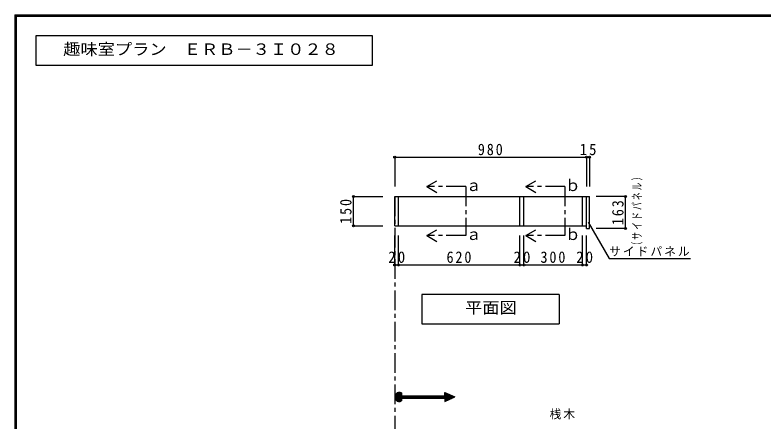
# Model space of a CAD drawing. Units: millimetres at full size, sheet at 1:20. Extents: x -3922 to 3878, y -2932 to 2722.
# Drawn here: x -3922 to -100, y 649 to 2722 of the extents above; entities that cross this region are included whole.
import ezdxf
from ezdxf.enums import TextEntityAlignment as Align

# ---------------------------------------------------------------- set-up
doc = ezdxf.new("R2010")
doc.units = ezdxf.units.MM
doc.header["$LTSCALE"] = 20
doc.header["$PDMODE"] = 32
doc.header["$PDSIZE"] = 10
doc.linetypes.add('CHAIN1', pattern=[8, 5, -1, 1, -1])
for name, color, linetype in [('0-2_本体', 2, 'Continuous'), ('0-3_固定棚', 3, 'Continuous'), ('0-A_文字', 7, 'Continuous'), ('0-B_寸法', 7, 'Continuous'), ('F-1_枠', 6, 'Continuous')]:
    doc.layers.add(name, color=color, linetype=linetype)
doc.styles.add('ＭＳ ゴシック', font='')
doc.styles.get('ＭＳ ゴシック').set_extended_font_data('MS Gothic')

msp = doc.modelspace()

# ---------------------------------------------------------------- linework, layer by layer
at = {"layer": '0-2_本体'}
for p, q in [((-1982.03, 1795.65), (-1962.03, 1795.65)), ((-1982.03, 1645.65), (-1982.03, 1795.65)), ((-1962.03, 1645.65), (-1962.03, 1795.65)), ((-1322.03, 1645.65), (-1322.03, 1795.65)), ((-1002.03, 1632.65), (-1002.03, 1795.65)), ((-1002.03, 1645.65), (-1002.03, 1795.65)), ((-1982.03, 1645.65), (-1962.03, 1645.65)), ((-1342.03, 1645.65), (-1322.03, 1645.65)), ((-1022.03, 1645.65), (-1002.03, 1645.65))]:
    msp.add_line(p, q, dxfattribs=at)
at = {"layer": '0-2_本体', "color": 3}
msp.add_line((-1982.03, 1645.65), (-1002.03, 1645.65), dxfattribs=at)
at = {"layer": '0-2_本体'}
for points in [[(-1342.03, 1645.65), (-1342.03, 1795.65), (-1322.03, 1795.65)], [(-1022.03, 1645.65), (-1022.03, 1795.65), (-1002.03, 1795.65)], [(-1002.03, 1632.65), (-987.03, 1632.65), (-987.03, 1795.65)]]:
    msp.add_lwpolyline(points, dxfattribs=at)
at = {"layer": '0-3_固定棚'}
msp.add_line((-1962.03, 1795.65), (-987.03, 1795.65), dxfattribs=at)
at = {"layer": '0-A_文字'}
for p, q in [((-3815.36, 2615.63), (-3815.36, 2465.63)), ((-2094.97, 2615.63), (-3815.36, 2615.63)), ((-2094.97, 2465.63), (-2094.97, 2615.63)), ((-3815.36, 2465.63), (-2094.97, 2465.63)), ((-1818.27, 1845.65), (-1766.31, 1875.65)), ((-1312.16, 1845.65), (-1260.2, 1875.65)), ((-1818.27, 1845.65), (-1766.31, 1815.65)), ((-1312.16, 1845.65), (-1260.2, 1815.65)), ((-993.26, 1663.49), (-886.17, 1478.02)), ((-1818.27, 1595.65), (-1766.31, 1625.65)), ((-1312.16, 1595.65), (-1260.2, 1625.65)), ((-1818.27, 1595.65), (-1766.31, 1565.65)), ((-1312.16, 1595.65), (-1260.2, 1565.65)), ((-886.17, 1478.02), (-471.04, 1478.02)), ((-1141.43, 1295.65), (-1842.43, 1295.65)), ((-1141.43, 1295.65), (-1141.43, 1145.65)), ((-1982.03, 771.25), (-1958.07, 795.2)), ((-1981.89, 774.22), (-1961.04, 795.06)), ((-1981.84, 768.61), (-1955.43, 795.02)), ((-1981.41, 766.21), (-1953.03, 794.58)), ((-1981.23, 777.71), (-1964.53, 794.4)), ((-1980.78, 764.01), (-1950.84, 793.96)), ((-1979.98, 761.98), (-1948.8, 793.16)), ((-1979.47, 782.29), (-1969.12, 792.65)), ((-1979.04, 760.09), (-1946.92, 792.22)), ((-1977.96, 758.34), (-1946.62, 789.69)), ((-1976.76, 756.72), (-1946.62, 786.86)), ((-1975.43, 755.22), (-1946.62, 784.03)), ((-1973.98, 753.84), (-1946.62, 781.21)), ((-1972.41, 752.58), (-1946.62, 778.38)), ((-1970.72, 751.44), (-1944.67, 777.49)), ((-1968.9, 750.44), (-1941.84, 777.49)), ((-1966.93, 749.57), (-1939.01, 777.49)), ((-1964.81, 748.87), (-1936.19, 777.49)), ((-1946.62, 765.7), (-1946.62, 751.15)), ((-1946.62, 765.7), (-1726.13, 765.7)), ((-1945.15, 765.7), (-1933.36, 777.49)), ((-1942.32, 765.7), (-1930.53, 777.49)), ((-1939.49, 765.7), (-1927.7, 777.49)), ((-1936.67, 765.7), (-1924.87, 777.49)), ((-1933.84, 765.7), (-1922.04, 777.49)), ((-1931.01, 765.7), (-1919.21, 777.49)), ((-1928.18, 765.7), (-1916.39, 777.49)), ((-1925.35, 765.7), (-1913.56, 777.49)), ((-1922.52, 765.7), (-1910.73, 777.49)), ((-1919.69, 765.7), (-1907.9, 777.49)), ((-1916.87, 765.7), (-1905.07, 777.49)), ((-1914.04, 765.7), (-1902.24, 777.49)), ((-1911.21, 765.7), (-1899.42, 777.49)), ((-1908.38, 765.7), (-1896.59, 777.49)), ((-1905.55, 765.7), (-1893.76, 777.49)), ((-1902.72, 765.7), (-1890.93, 777.49)), ((-1899.9, 765.7), (-1888.1, 777.49)), ((-1897.07, 765.7), (-1885.27, 777.49)), ((-1894.24, 765.7), (-1882.45, 777.49)), ((-1891.41, 765.7), (-1879.62, 777.49)), ((-1888.58, 765.7), (-1876.79, 777.49)), ((-1885.75, 765.7), (-1873.96, 777.49)), ((-1882.93, 765.7), (-1871.13, 777.49)), ((-1880.1, 765.7), (-1868.3, 777.49)), ((-1877.27, 765.7), (-1865.47, 777.49)), ((-1874.44, 765.7), (-1862.65, 777.49)), ((-1871.61, 765.7), (-1859.82, 777.49)), ((-1868.78, 765.7), (-1856.99, 777.49)), ((-1865.95, 765.7), (-1854.16, 777.49)), ((-1863.13, 765.7), (-1851.33, 777.49)), ((-1860.3, 765.7), (-1848.5, 777.49)), ((-1857.47, 765.7), (-1845.68, 777.49)), ((-1854.64, 765.7), (-1842.85, 777.49)), ((-1851.81, 765.7), (-1840.02, 777.49)), ((-1848.98, 765.7), (-1837.19, 777.49)), ((-1846.16, 765.7), (-1834.36, 777.49)), ((-1843.33, 765.7), (-1831.53, 777.49)), ((-1840.5, 765.7), (-1828.7, 777.49)), ((-1837.67, 765.7), (-1825.88, 777.49)), ((-1834.84, 765.7), (-1823.05, 777.49)), ((-1832.01, 765.7), (-1820.22, 777.49)), ((-1829.19, 765.7), (-1817.39, 777.49)), ((-1826.36, 765.7), (-1814.56, 777.49)), ((-1823.53, 765.7), (-1811.73, 777.49)), ((-1820.7, 765.7), (-1808.91, 777.49)), ((-1817.87, 765.7), (-1806.08, 777.49)), ((-1815.04, 765.7), (-1803.25, 777.49)), ((-1812.21, 765.7), (-1800.42, 777.49)), ((-1809.39, 765.7), (-1797.59, 777.49)), ((-1806.56, 765.7), (-1794.76, 777.49)), ((-1803.73, 765.7), (-1791.94, 777.49)), ((-1800.9, 765.7), (-1789.11, 777.49)), ((-1798.07, 765.7), (-1786.28, 777.49)), ((-1795.24, 765.7), (-1783.45, 777.49)), ((-1792.42, 765.7), (-1780.62, 777.49)), ((-1789.59, 765.7), (-1777.79, 777.49)), ((-1786.76, 765.7), (-1774.96, 777.49)), ((-1783.93, 765.7), (-1772.14, 777.49)), ((-1781.1, 765.7), (-1769.31, 777.49)), ((-1778.27, 765.7), (-1766.48, 777.49)), ((-1775.44, 765.7), (-1763.65, 777.49)), ((-1772.62, 765.7), (-1760.82, 777.49)), ((-1769.79, 765.7), (-1757.99, 777.49)), ((-1766.96, 765.7), (-1755.17, 777.49)), ((-1764.13, 765.7), (-1752.34, 777.49)), ((-1761.3, 765.7), (-1749.51, 777.49)), ((-1758.47, 765.7), (-1746.68, 777.49)), ((-1755.65, 765.7), (-1743.85, 777.49)), ((-1752.82, 765.7), (-1741.02, 777.49)), ((-1749.99, 765.7), (-1738.2, 777.49)), ((-1747.16, 765.7), (-1735.37, 777.49)), ((-1744.33, 765.7), (-1732.54, 777.49)), ((-1741.5, 765.7), (-1729.71, 777.49)), ((-1738.68, 765.7), (-1726.88, 777.49)), ((-1735.85, 765.7), (-1712.62, 788.93)), ((-1733.02, 765.7), (-1710.69, 788.03)), ((-1730.19, 765.7), (-1708.75, 787.13)), ((-1727.36, 765.7), (-1706.82, 786.24)), ((-1726.13, 795.21), (-1675.31, 771.6)), ((-1726.13, 777.49), (-1726.13, 795.21)), ((-1726.13, 792.39), (-1724.2, 794.31)), ((-1726.13, 789.56), (-1722.27, 793.42)), ((-1726.13, 786.73), (-1720.34, 792.52)), ((-1726.13, 783.9), (-1718.41, 791.62)), ((-1726.13, 781.07), (-1716.48, 790.72)), ((-1726.13, 778.24), (-1714.55, 789.83)), ((-1726.13, 764.1), (-1704.89, 785.34)), ((-1726.13, 761.27), (-1702.96, 784.44)), ((-1726.13, 758.45), (-1701.03, 783.55)), ((-1726.13, 755.62), (-1699.1, 782.65)), ((-1726.13, 752.79), (-1697.17, 781.75)), ((-1726.13, 749.96), (-1695.24, 780.85)), ((-1726.13, 747.99), (-1675.31, 771.6)), ((-1726.13, 765.7), (-1726.13, 747.99)), ((-1724.54, 748.73), (-1693.31, 779.96)), ((-1719.25, 751.18), (-1691.37, 779.06)), ((-1713.97, 753.64), (-1689.44, 778.16)), ((-1708.69, 756.09), (-1687.51, 777.26)), ((-1703.4, 758.54), (-1685.58, 776.37)), ((-1698.12, 761), (-1683.65, 775.47)), ((-1692.84, 763.45), (-1681.72, 774.57)), ((-1687.56, 765.91), (-1679.79, 773.68)), ((-1682.27, 768.36), (-1677.86, 772.78)), ((-1676.99, 770.82), (-1675.92, 771.88)), ((-1962.51, 748.34), (-1946.62, 764.23)), ((-1959.98, 748.04), (-1946.62, 761.41)), ((-1957.17, 748.02), (-1946.62, 758.58)), ((-1953.95, 748.41), (-1946.62, 755.75)), ((-1950, 749.54), (-1946.62, 752.92))]:
    msp.add_line(p, q, dxfattribs=at)
at = {"layer": '0-A_文字', "linetype": 'CHAIN1'}
for p, q in [((-1618.27, 1845.65), (-1818.27, 1845.65)), ((-1618.27, 1845.65), (-1618.27, 1595.65)), ((-1112.16, 1845.65), (-1312.16, 1845.65)), ((-1112.16, 1845.65), (-1112.16, 1595.65)), ((-1982.03, 1795.65), (-1982.03, -1711.27)), ((-1618.27, 1595.65), (-1818.27, 1595.65)), ((-1112.16, 1595.65), (-1312.16, 1595.65))]:
    msp.add_line(p, q, dxfattribs=at)
at = {"layer": '0-A_文字'}
for points in [[(-1842.43, 1295.65), (-1842.43, 1145.65), (-1141.43, 1145.65)], [(-1946.62, 792.04), (-1946.62, 777.49), (-1726.13, 777.49)]]:
    msp.add_lwpolyline(points, dxfattribs=at)
msp.add_arc((-1958.42, 771.6), 23.61, 60, 300, dxfattribs=at)
at = {"layer": '0-B_寸法', "color": 4}
for p, q in [((-1982.03, 1995.65), (-1982.03, 1845.65)), ((-1982.03, 1995.65), (-1982.03, 1845.65)), ((-1002.03, 1995.65), (-1002.03, 1845.65)), ((-1002.03, 1995.65), (-1002.03, 1845.65)), ((-987.03, 1995.65), (-987.03, 1845.65)), ((-2192.03, 1645.65), (-2192.03, 1795.65)), ((-2192.03, 1795.65), (-2042.03, 1795.65)), ((-802.03, 1795.65), (-952.03, 1795.65)), ((-802.03, 1632.65), (-802.03, 1795.65)), ((-2192.03, 1645.65), (-2042.03, 1645.65)), ((-802.03, 1632.65), (-952.03, 1632.65)), ((-1982.03, 1445.65), (-1982.03, 1595.65)), ((-1962.03, 1445.65), (-1962.03, 1595.65)), ((-1342.03, 1445.65), (-1342.03, 1595.65)), ((-1322.03, 1445.65), (-1322.03, 1595.65)), ((-1322.03, 1445.65), (-1322.03, 1595.65)), ((-1022.03, 1445.65), (-1022.03, 1595.65)), ((-1002.03, 1445.65), (-1002.03, 1595.65)), ((-1982.03, 1445.65), (-1962.03, 1445.65)), ((-1962.03, 1445.65), (-1342.03, 1445.65)), ((-1342.03, 1445.65), (-1322.03, 1445.65)), ((-1322.03, 1445.65), (-1022.03, 1445.65)), ((-1022.03, 1445.65), (-1002.03, 1445.65))]:
    msp.add_line(p, q, dxfattribs=at)
msp.add_lwpolyline([(-1982.03, 1995.65), (-1002.03, 1995.65), (-987.03, 1995.65)], dxfattribs=at)
at = {"layer": '0-B_寸法'}
for p in [(-1982.03, 1995.65), (-1002.03, 1995.65), (-987.03, 1995.65), (-2192.03, 1795.65), (-802.03, 1795.65), (-2192.03, 1645.65), (-802.03, 1632.65), (-1982.03, 1445.65), (-1962.03, 1445.65), (-1342.03, 1445.65), (-1322.03, 1445.65), (-1322.03, 1445.65), (-1022.03, 1445.65), (-1002.03, 1445.65)]:
    msp.add_point(p, dxfattribs=at)
at = {"layer": 'F-1_枠'}
for p, q in [((-3922.03, 2722.29), (-3922.03, -2864.37)), ((-3922.03, 2722.29), (3877.97, 2722.29)), ((-3922.03, 2718.96), (3877.97, 2718.96)), ((-3922.03, 2715.63), (3877.97, 2715.63)), ((-3918.7, 2722.29), (-3918.7, -2864.37)), ((-3915.36, 2722.29), (-3915.36, -2864.37))]:
    msp.add_line(p, q, dxfattribs=at)

# ---------------------------------------------------------------- texts
at = {"layer": '0-A_文字', "style": 'ＭＳ ゴシック', "width": 1.1}
for s, p in [('趣味室プラン\u3000ＥＲＢ－３Ｉ０２８', (-3675.36, 2500.63)), ('平面図', (-1622.43, 1180.65))]:
    msp.add_text(s, height=58.65, dxfattribs=at).set_placement(p, align=Align.BOTTOM_LEFT)
at = {"layer": '0-A_文字', "style": 'ＭＳ ゴシック'}
for s, p in [('ｂ', (-1112.16, 1805.65)), ('ａ', (-1618.27, 1805.65)), ('ａ', (-1618.27, 1555.65)), ('ｂ', (-1112.16, 1555.65))]:
    msp.add_text(s, height=58.65, dxfattribs=at).set_placement(p, align=Align.BOTTOM_LEFT)
at = {"layer": '0-A_文字', "insert": (-715.8, 1524.15), "char_height": 43.99, "attachment_point": 7, "rotation": 90, "style": 'ＭＳ ゴシック'}
msp.add_mtext('\\T1.26;\\W0.65;（サイドパネル）', dxfattribs=at)
at = {"layer": '0-A_文字', "insert": (-886.17, 1489.97), "char_height": 43.99, "attachment_point": 7, "style": 'ＭＳ ゴシック'}
msp.add_mtext('\\T1.17;サイドパネル', dxfattribs=at)
at = {"layer": '0-B_寸法', "attachment_point": 7, "style": 'ＭＳ ゴシック'}
for s, insert, char_height in [('\\T1.27;\\W0.9;980', (-1557.03, 2005.65), 58.65), ('\\T1.27;\\W0.95;15', (-1037.03, 2005.65), 58.65), ('\\T1.27;\\W0.95;20', (-2014.53, 1455.65), 58.65), ('\\T1.27;\\W0.9;620', (-1717.03, 1455.65), 58.65), ('\\T1.27;\\W0.95;20', (-1374.53, 1455.65), 58.65), ('\\T1.27;\\W0.9;300', (-1237.03, 1455.65), 58.65), ('\\T1.27;\\W0.95;20', (-1054.53, 1455.65), 58.65), ('\\T1.17;桟木', (-1190.65, 657.08), 43.99)]:
    msp.add_mtext(s, dxfattribs=dict(at, insert=insert, char_height=char_height))
at = {"layer": '0-B_寸法', "char_height": 58.65, "attachment_point": 7, "rotation": 90, "style": 'ＭＳ ゴシック'}
for s, insert in [('\\T1.27;\\W0.9;150', (-2202.03, 1655.65)), ('\\T1.27;\\W0.9;163', (-812.03, 1649.15))]:
    msp.add_mtext(s, dxfattribs=dict(at, insert=insert))

doc.saveas('drawing.dxf')
